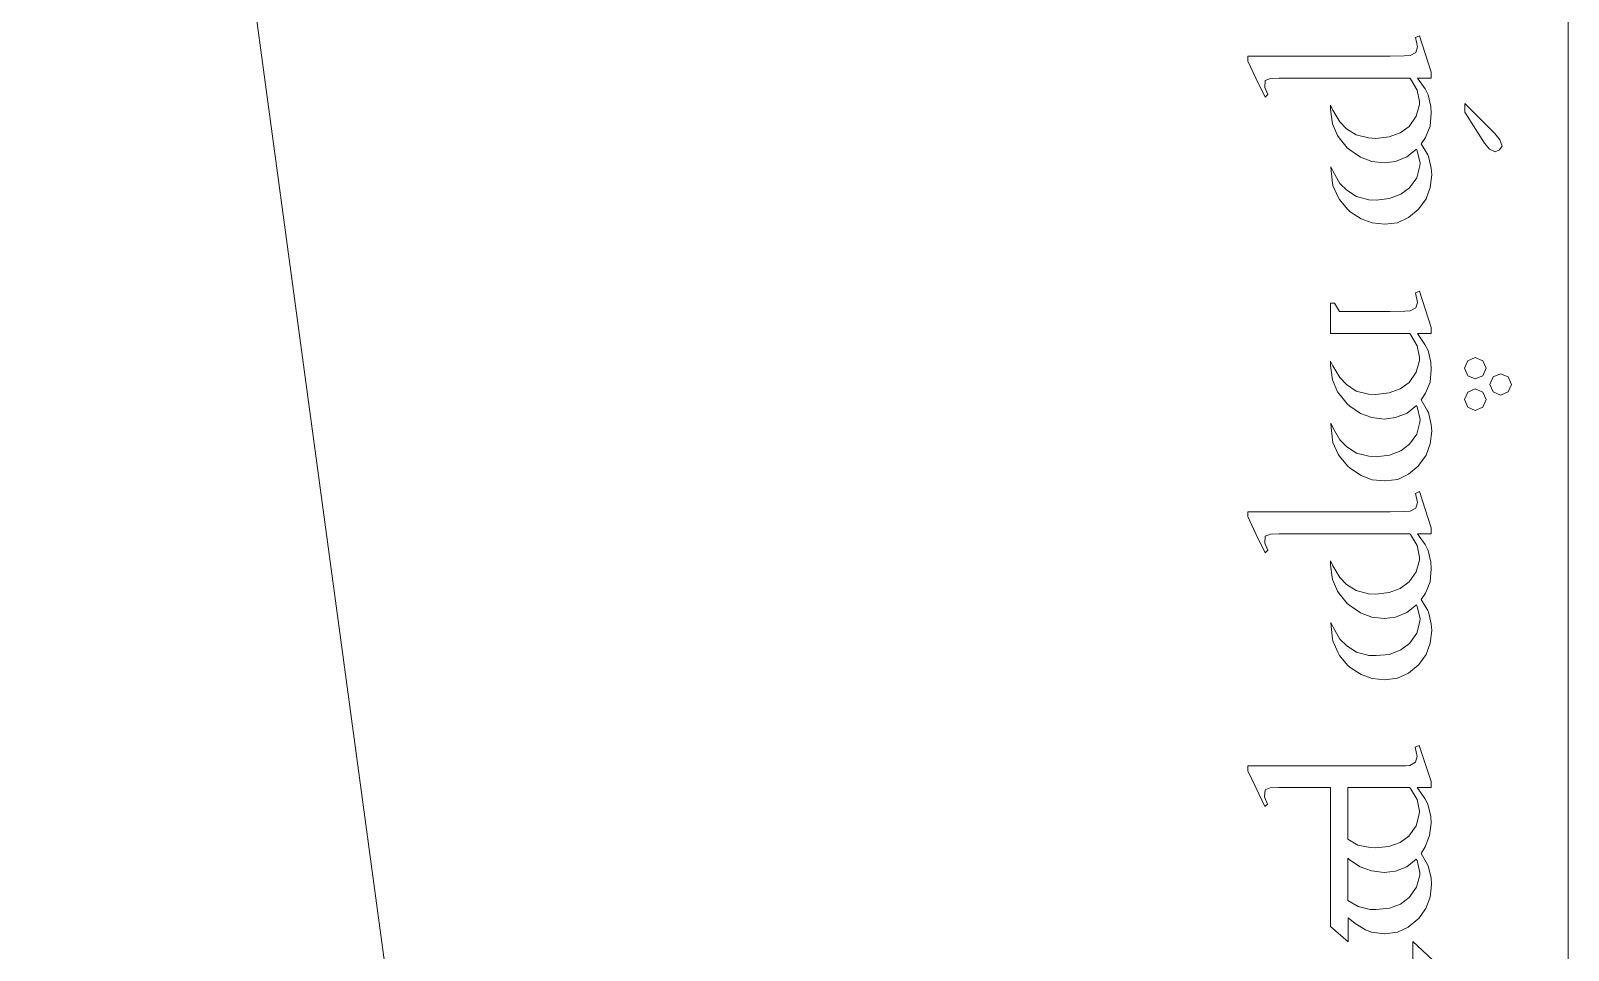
# Model space of a CAD drawing. Header units: inches. Extents: x 0.3 to 23.5, y 0.3 to 34.7.
# Drawn here: x 0.337 to 4.865, y 23.066 to 25.777 of the extents above; entities that cross this region are included whole.
import ezdxf

# ---------------------------------------------------------------- set-up
doc = ezdxf.new("R2010")
doc.units = ezdxf.units.IN
doc.header["$MEASUREMENT"] = 0
doc.layers.add('cut', color=6, linetype='Continuous', lineweight=0)

msp = doc.modelspace()

# ---------------------------------------------------------------- linework, layer by layer
at = {"layer": 'cut', "color": 6, "lineweight": 9, "true_color": 0xff00ff}
for points in [[(4.8649, 34.6554), (4.8649, 34.6554), (4.8649, 2.4646), (4.8649, 2.4646)], [(0.3366, 30.719), (0.3366, 30.719), (3.9259, 4.2305), (3.9259, 4.2305)]]:
    msp.add_open_spline(points, degree=3, dxfattribs=at)
at = {"layer": 'cut', "color": 1, "lineweight": 9, "true_color": 0xff0000}
for points in [[(4.4266, 25.7618), (4.4266, 25.7618), (4.4154, 25.757), (4.4154, 25.757)], [(4.4154, 25.757), (4.4154, 25.757), (4.421, 25.7289), (4.421, 25.7289)], [(4.421, 25.7289), (4.421, 25.7289), (4.4163, 25.7129), (4.4163, 25.7129)], [(4.4614, 25.6546), (4.4614, 25.6546), (4.4266, 25.7618), (4.4266, 25.7618)], [(4.3402, 25.7016), (4.3402, 25.7016), (3.921, 25.7016), (3.921, 25.7016)], [(3.921, 25.7016), (3.921, 25.7016), (3.921, 25.6875), (3.921, 25.6875)], [(3.921, 25.6875), (3.921, 25.6875), (3.9445, 25.6368), (3.9445, 25.6368)], [(4.3815, 25.7025), (4.3815, 25.7025), (4.3402, 25.7016), (4.3402, 25.7016)], [(4.3994, 25.7035), (4.3994, 25.7035), (4.3815, 25.7025), (4.3815, 25.7025)], [(4.4163, 25.7129), (4.4163, 25.7129), (4.3994, 25.7035), (4.3994, 25.7035)], [(3.9445, 25.6368), (3.9445, 25.6368), (3.9718, 25.5813), (3.9718, 25.5813)], [(3.9708, 25.6095), (3.9708, 25.6095), (3.9727, 25.6302), (3.9727, 25.6302)], [(3.9727, 25.6302), (3.9727, 25.6302), (3.9878, 25.6358), (3.9878, 25.6358)], [(3.9878, 25.6358), (3.9878, 25.6358), (4.0131, 25.6368), (4.0131, 25.6368)], [(4.0131, 25.6368), (4.0131, 25.6368), (4.3984, 25.6368), (4.3984, 25.6368)], [(4.3984, 25.6368), (4.3984, 25.6368), (4.4003, 25.6349), (4.4003, 25.6349)], [(4.4003, 25.6349), (4.4003, 25.6349), (4.4201, 25.602), (4.4201, 25.602)], [(4.421, 25.6368), (4.421, 25.6368), (4.4614, 25.6368), (4.4614, 25.6368)], [(4.4436, 25.6057), (4.4436, 25.6057), (4.421, 25.6368), (4.421, 25.6368)], [(4.4614, 25.6368), (4.4614, 25.6368), (4.4614, 25.6546), (4.4614, 25.6546)], [(3.9802, 25.5888), (3.9802, 25.5888), (3.9708, 25.6095), (3.9708, 25.6095)], [(3.9718, 25.5813), (3.9718, 25.5813), (3.9802, 25.5888), (3.9802, 25.5888)], [(4.4201, 25.602), (4.4201, 25.602), (4.4266, 25.5682), (4.4266, 25.5682)], [(4.452, 25.5879), (4.452, 25.5879), (4.4436, 25.6057), (4.4436, 25.6057)], [(4.4605, 25.5531), (4.4605, 25.5531), (4.452, 25.5879), (4.452, 25.5879)], [(4.172, 25.5428), (4.172, 25.5428), (4.1644, 25.5569), (4.1644, 25.5569)], [(4.1644, 25.5569), (4.1644, 25.5569), (4.1644, 25.5456), (4.1644, 25.5456)], [(4.1644, 25.5456), (4.1644, 25.5456), (4.1691, 25.5089), (4.1691, 25.5089)], [(4.1917, 25.508), (4.1917, 25.508), (4.172, 25.5428), (4.172, 25.5428)], [(4.4266, 25.5597), (4.4266, 25.5597), (4.4172, 25.5249), (4.4172, 25.5249)], [(4.4266, 25.5682), (4.4266, 25.5682), (4.4266, 25.5597), (4.4266, 25.5597)], [(4.4614, 25.5334), (4.4614, 25.5334), (4.4605, 25.5531), (4.4605, 25.5531)], [(4.5601, 25.5371), (4.5601, 25.5371), (4.5601, 25.5625), (4.5601, 25.5625)], [(4.5601, 25.5625), (4.5601, 25.5625), (4.6484, 25.4742), (4.6484, 25.4742)], [(4.1691, 25.5089), (4.1691, 25.5089), (4.171, 25.5024), (4.171, 25.5024)], [(4.171, 25.5024), (4.171, 25.5024), (4.1851, 25.4676), (4.1851, 25.4676)], [(4.2114, 25.4873), (4.2114, 25.4873), (4.1917, 25.508), (4.1917, 25.508)], [(4.3966, 25.4948), (4.3966, 25.4948), (4.3702, 25.476), (4.3702, 25.476)], [(4.4172, 25.5249), (4.4172, 25.5249), (4.3966, 25.4948), (4.3966, 25.4948)], [(4.4445, 25.462), (4.4445, 25.462), (4.4577, 25.4958), (4.4577, 25.4958)], [(4.4577, 25.4958), (4.4577, 25.4958), (4.4614, 25.5334), (4.4614, 25.5334)], [(4.6184, 25.445), (4.6184, 25.445), (4.5601, 25.5371), (4.5601, 25.5371)], [(4.1851, 25.4676), (4.1851, 25.4676), (4.1898, 25.461), (4.1898, 25.461)], [(4.1898, 25.461), (4.1898, 25.461), (4.2142, 25.4319), (4.2142, 25.4319)], [(4.2406, 25.4695), (4.2406, 25.4695), (4.2114, 25.4873), (4.2114, 25.4873)], [(4.2763, 25.461), (4.2763, 25.461), (4.2406, 25.4695), (4.2406, 25.4695)], [(4.2979, 25.4591), (4.2979, 25.4591), (4.2763, 25.461), (4.2763, 25.461)], [(4.3374, 25.4638), (4.3374, 25.4638), (4.2979, 25.4591), (4.2979, 25.4591)], [(4.3702, 25.476), (4.3702, 25.476), (4.3374, 25.4638), (4.3374, 25.4638)], [(4.4313, 25.4432), (4.4313, 25.4432), (4.4445, 25.462), (4.4445, 25.462)], [(4.6484, 25.4742), (4.6484, 25.4742), (4.6635, 25.4554), (4.6635, 25.4554)], [(4.6635, 25.4554), (4.6635, 25.4554), (4.67, 25.4366), (4.67, 25.4366)], [(4.2142, 25.4319), (4.2142, 25.4319), (4.2218, 25.4253), (4.2218, 25.4253)], [(4.2218, 25.4253), (4.2218, 25.4253), (4.2528, 25.4037), (4.2528, 25.4037)], [(4.2528, 25.4037), (4.2528, 25.4037), (4.2866, 25.3915), (4.2866, 25.3915)], [(4.3562, 25.3915), (4.3562, 25.3915), (4.389, 25.4046), (4.389, 25.4046)], [(4.389, 25.4046), (4.389, 25.4046), (4.4182, 25.4272), (4.4182, 25.4272)], [(4.4182, 25.4272), (4.4182, 25.4272), (4.4201, 25.4225), (4.4201, 25.4225)], [(4.4201, 25.4225), (4.4201, 25.4225), (4.4285, 25.3868), (4.4285, 25.3868)], [(4.4511, 25.4112), (4.4511, 25.4112), (4.4313, 25.4432), (4.4313, 25.4432)], [(4.453, 25.4065), (4.453, 25.4065), (4.4511, 25.4112), (4.4511, 25.4112)], [(4.4614, 25.3717), (4.4614, 25.3717), (4.453, 25.4065), (4.453, 25.4065)], [(4.6325, 25.4272), (4.6325, 25.4272), (4.6184, 25.445), (4.6184, 25.445)], [(4.6494, 25.4197), (4.6494, 25.4197), (4.6325, 25.4272), (4.6325, 25.4272)], [(4.6625, 25.4253), (4.6625, 25.4253), (4.6494, 25.4197), (4.6494, 25.4197)], [(4.67, 25.4366), (4.67, 25.4366), (4.6625, 25.4253), (4.6625, 25.4253)], [(4.1729, 25.3614), (4.1729, 25.3614), (4.1654, 25.3755), (4.1654, 25.3755)], [(4.1654, 25.3755), (4.1654, 25.3755), (4.1663, 25.3642), (4.1663, 25.3642)], [(4.1663, 25.3642), (4.1663, 25.3642), (4.1701, 25.3276), (4.1701, 25.3276)], [(4.1926, 25.3266), (4.1926, 25.3266), (4.1729, 25.3614), (4.1729, 25.3614)], [(4.2866, 25.3915), (4.2866, 25.3915), (4.3223, 25.3877), (4.3223, 25.3877)], [(4.3223, 25.3877), (4.3223, 25.3877), (4.3562, 25.3915), (4.3562, 25.3915)], [(4.4276, 25.3783), (4.4276, 25.3783), (4.4191, 25.3435), (4.4191, 25.3435)], [(4.4285, 25.3868), (4.4285, 25.3868), (4.4276, 25.3783), (4.4276, 25.3783)], [(4.4633, 25.352), (4.4633, 25.352), (4.4614, 25.3717), (4.4614, 25.3717)], [(4.1701, 25.3276), (4.1701, 25.3276), (4.172, 25.321), (4.172, 25.321)], [(4.172, 25.321), (4.172, 25.321), (4.187, 25.2862), (4.187, 25.2862)], [(4.2124, 25.3069), (4.2124, 25.3069), (4.1926, 25.3266), (4.1926, 25.3266)], [(4.3975, 25.3135), (4.3975, 25.3135), (4.3721, 25.2947), (4.3721, 25.2947)], [(4.4191, 25.3435), (4.4191, 25.3435), (4.3975, 25.3135), (4.3975, 25.3135)], [(4.4464, 25.2815), (4.4464, 25.2815), (4.4586, 25.3144), (4.4586, 25.3144)], [(4.4586, 25.3144), (4.4586, 25.3144), (4.4633, 25.352), (4.4633, 25.352)], [(4.187, 25.2862), (4.187, 25.2862), (4.1907, 25.2796), (4.1907, 25.2796)], [(4.1907, 25.2796), (4.1907, 25.2796), (4.2152, 25.2505), (4.2152, 25.2505)], [(4.2415, 25.2881), (4.2415, 25.2881), (4.2124, 25.3069), (4.2124, 25.3069)], [(4.2772, 25.2787), (4.2772, 25.2787), (4.2415, 25.2881), (4.2415, 25.2881)], [(4.2988, 25.2778), (4.2988, 25.2778), (4.2772, 25.2787), (4.2772, 25.2787)], [(4.3383, 25.2825), (4.3383, 25.2825), (4.2988, 25.2778), (4.2988, 25.2778)], [(4.3721, 25.2947), (4.3721, 25.2947), (4.3383, 25.2825), (4.3383, 25.2825)], [(4.4248, 25.2514), (4.4248, 25.2514), (4.4464, 25.2815), (4.4464, 25.2815)], [(4.2152, 25.2505), (4.2152, 25.2505), (4.2227, 25.243), (4.2227, 25.243)], [(4.2227, 25.243), (4.2227, 25.243), (4.2547, 25.2223), (4.2547, 25.2223)], [(4.3618, 25.211), (4.3618, 25.211), (4.3947, 25.2261), (4.3947, 25.2261)], [(4.3947, 25.2261), (4.3947, 25.2261), (4.4229, 25.2496), (4.4229, 25.2496)], [(4.4229, 25.2496), (4.4229, 25.2496), (4.4248, 25.2514), (4.4248, 25.2514)], [(4.2547, 25.2223), (4.2547, 25.2223), (4.2875, 25.2101), (4.2875, 25.2101)], [(4.2875, 25.2101), (4.2875, 25.2101), (4.3242, 25.2063), (4.3242, 25.2063)], [(4.3242, 25.2063), (4.3242, 25.2063), (4.3251, 25.2063), (4.3251, 25.2063)], [(4.3251, 25.2063), (4.3251, 25.2063), (4.3618, 25.211), (4.3618, 25.211)], [(4.4266, 25.009), (4.4266, 25.009), (4.4154, 25.0043), (4.4154, 25.0043)], [(4.4154, 25.0043), (4.4154, 25.0043), (4.421, 24.9761), (4.421, 24.9761)], [(4.4614, 24.9018), (4.4614, 24.9018), (4.4266, 25.009), (4.4266, 25.009)], [(4.1767, 24.9742), (4.1767, 24.9742), (4.1644, 24.9742), (4.1644, 24.9742)], [(4.1644, 24.9742), (4.1644, 24.9742), (4.1644, 24.884), (4.1644, 24.884)], [(4.1907, 24.9488), (4.1907, 24.9488), (4.1767, 24.9742), (4.1767, 24.9742)], [(4.3994, 24.9507), (4.3994, 24.9507), (4.3834, 24.9498), (4.3834, 24.9498)], [(4.4163, 24.9601), (4.4163, 24.9601), (4.3994, 24.9507), (4.3994, 24.9507)], [(4.421, 24.9761), (4.421, 24.9761), (4.4163, 24.9601), (4.4163, 24.9601)], [(4.3402, 24.9488), (4.3402, 24.9488), (4.1907, 24.9488), (4.1907, 24.9488)], [(4.3834, 24.9498), (4.3834, 24.9498), (4.3402, 24.9488), (4.3402, 24.9488)], [(4.1644, 24.884), (4.1644, 24.884), (4.3984, 24.884), (4.3984, 24.884)], [(4.3984, 24.884), (4.3984, 24.884), (4.4003, 24.8812), (4.4003, 24.8812)], [(4.4003, 24.8812), (4.4003, 24.8812), (4.4201, 24.8483), (4.4201, 24.8483)], [(4.421, 24.884), (4.421, 24.884), (4.4614, 24.884), (4.4614, 24.884)], [(4.4426, 24.852), (4.4426, 24.852), (4.421, 24.884), (4.421, 24.884)], [(4.4614, 24.884), (4.4614, 24.884), (4.4614, 24.9018), (4.4614, 24.9018)], [(4.4201, 24.8483), (4.4201, 24.8483), (4.4266, 24.8144), (4.4266, 24.8144)], [(4.452, 24.8342), (4.452, 24.8342), (4.4426, 24.852), (4.4426, 24.852)], [(4.4605, 24.7994), (4.4605, 24.7994), (4.452, 24.8342), (4.452, 24.8342)], [(4.172, 24.7891), (4.172, 24.7891), (4.1644, 24.8032), (4.1644, 24.8032)], [(4.1644, 24.8032), (4.1644, 24.8032), (4.1644, 24.7909), (4.1644, 24.7909)], [(4.1644, 24.7909), (4.1644, 24.7909), (4.1691, 24.7543), (4.1691, 24.7543)], [(4.1917, 24.7543), (4.1917, 24.7543), (4.172, 24.7891), (4.172, 24.7891)], [(4.4172, 24.7703), (4.4172, 24.7703), (4.3966, 24.7402), (4.3966, 24.7402)], [(4.4266, 24.805), (4.4266, 24.805), (4.4172, 24.7703), (4.4172, 24.7703)], [(4.4266, 24.8144), (4.4266, 24.8144), (4.4266, 24.805), (4.4266, 24.805)], [(4.4577, 24.7411), (4.4577, 24.7411), (4.4614, 24.7787), (4.4614, 24.7787)], [(4.4614, 24.7787), (4.4614, 24.7787), (4.4605, 24.7994), (4.4605, 24.7994)], [(4.5695, 24.8041), (4.5695, 24.8041), (4.5592, 24.7825), (4.5592, 24.7825)], [(4.5592, 24.7825), (4.5592, 24.7825), (4.5695, 24.7599), (4.5695, 24.7599)], [(4.5911, 24.8135), (4.5911, 24.8135), (4.5695, 24.8041), (4.5695, 24.8041)], [(4.6137, 24.8041), (4.6137, 24.8041), (4.5911, 24.8135), (4.5911, 24.8135)], [(4.6231, 24.7825), (4.6231, 24.7825), (4.6137, 24.8041), (4.6137, 24.8041)], [(4.6137, 24.7599), (4.6137, 24.7599), (4.6231, 24.7825), (4.6231, 24.7825)], [(4.1691, 24.7543), (4.1691, 24.7543), (4.171, 24.7477), (4.171, 24.7477)], [(4.171, 24.7477), (4.171, 24.7477), (4.1851, 24.7129), (4.1851, 24.7129)], [(4.2114, 24.7336), (4.2114, 24.7336), (4.1917, 24.7543), (4.1917, 24.7543)], [(4.2406, 24.7148), (4.2406, 24.7148), (4.2114, 24.7336), (4.2114, 24.7336)], [(4.3966, 24.7402), (4.3966, 24.7402), (4.3702, 24.7214), (4.3702, 24.7214)], [(4.4445, 24.7082), (4.4445, 24.7082), (4.4577, 24.7411), (4.4577, 24.7411)], [(4.5695, 24.7599), (4.5695, 24.7599), (4.5911, 24.7505), (4.5911, 24.7505)], [(4.5911, 24.7505), (4.5911, 24.7505), (4.6137, 24.7599), (4.6137, 24.7599)], [(4.6437, 24.7562), (4.6437, 24.7562), (4.6343, 24.7345), (4.6343, 24.7345)], [(4.6343, 24.7345), (4.6343, 24.7345), (4.6437, 24.712), (4.6437, 24.712)], [(4.6653, 24.7656), (4.6653, 24.7656), (4.6437, 24.7562), (4.6437, 24.7562)], [(4.6879, 24.7562), (4.6879, 24.7562), (4.6653, 24.7656), (4.6653, 24.7656)], [(4.6973, 24.7345), (4.6973, 24.7345), (4.6879, 24.7562), (4.6879, 24.7562)], [(4.6879, 24.712), (4.6879, 24.712), (4.6973, 24.7345), (4.6973, 24.7345)], [(4.1851, 24.7129), (4.1851, 24.7129), (4.1898, 24.7064), (4.1898, 24.7064)], [(4.1898, 24.7064), (4.1898, 24.7064), (4.2142, 24.6772), (4.2142, 24.6772)], [(4.2763, 24.7054), (4.2763, 24.7054), (4.2406, 24.7148), (4.2406, 24.7148)], [(4.2979, 24.7045), (4.2979, 24.7045), (4.2763, 24.7054), (4.2763, 24.7054)], [(4.3374, 24.7092), (4.3374, 24.7092), (4.2979, 24.7045), (4.2979, 24.7045)], [(4.3702, 24.7214), (4.3702, 24.7214), (4.3374, 24.7092), (4.3374, 24.7092)], [(4.4313, 24.6885), (4.4313, 24.6885), (4.4445, 24.7082), (4.4445, 24.7082)], [(4.4501, 24.6565), (4.4501, 24.6565), (4.4313, 24.6885), (4.4313, 24.6885)], [(4.5695, 24.7111), (4.5695, 24.7111), (4.5592, 24.6894), (4.5592, 24.6894)], [(4.5592, 24.6894), (4.5592, 24.6894), (4.5695, 24.6669), (4.5695, 24.6669)], [(4.5911, 24.7214), (4.5911, 24.7214), (4.5695, 24.7111), (4.5695, 24.7111)], [(4.6137, 24.7111), (4.6137, 24.7111), (4.5911, 24.7214), (4.5911, 24.7214)], [(4.6231, 24.6894), (4.6231, 24.6894), (4.6137, 24.7111), (4.6137, 24.7111)], [(4.6137, 24.6669), (4.6137, 24.6669), (4.6231, 24.6894), (4.6231, 24.6894)], [(4.6437, 24.712), (4.6437, 24.712), (4.6653, 24.7026), (4.6653, 24.7026)], [(4.6653, 24.7026), (4.6653, 24.7026), (4.6879, 24.712), (4.6879, 24.712)], [(4.2142, 24.6772), (4.2142, 24.6772), (4.2218, 24.6706), (4.2218, 24.6706)], [(4.2218, 24.6706), (4.2218, 24.6706), (4.2528, 24.649), (4.2528, 24.649)], [(4.2528, 24.649), (4.2528, 24.649), (4.2866, 24.6368), (4.2866, 24.6368)], [(4.2866, 24.6368), (4.2866, 24.6368), (4.3223, 24.6321), (4.3223, 24.6321)], [(4.3223, 24.6321), (4.3223, 24.6321), (4.3562, 24.6368), (4.3562, 24.6368)], [(4.3562, 24.6368), (4.3562, 24.6368), (4.39, 24.65), (4.39, 24.65)], [(4.39, 24.65), (4.39, 24.65), (4.4182, 24.6725), (4.4182, 24.6725)], [(4.4182, 24.6725), (4.4182, 24.6725), (4.4201, 24.6678), (4.4201, 24.6678)], [(4.4201, 24.6678), (4.4201, 24.6678), (4.4285, 24.6312), (4.4285, 24.6312)], [(4.453, 24.6518), (4.453, 24.6518), (4.4501, 24.6565), (4.4501, 24.6565)], [(4.4614, 24.6161), (4.4614, 24.6161), (4.453, 24.6518), (4.453, 24.6518)], [(4.5695, 24.6669), (4.5695, 24.6669), (4.5911, 24.6575), (4.5911, 24.6575)], [(4.5911, 24.6575), (4.5911, 24.6575), (4.6137, 24.6669), (4.6137, 24.6669)], [(4.1729, 24.6058), (4.1729, 24.6058), (4.1654, 24.6199), (4.1654, 24.6199)], [(4.1654, 24.6199), (4.1654, 24.6199), (4.1663, 24.6077), (4.1663, 24.6077)], [(4.1663, 24.6077), (4.1663, 24.6077), (4.1701, 24.571), (4.1701, 24.571)], [(4.1926, 24.571), (4.1926, 24.571), (4.1729, 24.6058), (4.1729, 24.6058)], [(4.4276, 24.6227), (4.4276, 24.6227), (4.4191, 24.5879), (4.4191, 24.5879)], [(4.4285, 24.6312), (4.4285, 24.6312), (4.4276, 24.6227), (4.4276, 24.6227)], [(4.4586, 24.5588), (4.4586, 24.5588), (4.4633, 24.5964), (4.4633, 24.5964)], [(4.4633, 24.5964), (4.4633, 24.5964), (4.4614, 24.6161), (4.4614, 24.6161)], [(4.1701, 24.571), (4.1701, 24.571), (4.172, 24.5635), (4.172, 24.5635)], [(4.172, 24.5635), (4.172, 24.5635), (4.187, 24.5287), (4.187, 24.5287)], [(4.2124, 24.5503), (4.2124, 24.5503), (4.1926, 24.571), (4.1926, 24.571)], [(4.2415, 24.5316), (4.2415, 24.5316), (4.2124, 24.5503), (4.2124, 24.5503)], [(4.3975, 24.5579), (4.3975, 24.5579), (4.3721, 24.5381), (4.3721, 24.5381)], [(4.4191, 24.5879), (4.4191, 24.5879), (4.3975, 24.5579), (4.3975, 24.5579)], [(4.4464, 24.5259), (4.4464, 24.5259), (4.4586, 24.5588), (4.4586, 24.5588)], [(4.187, 24.5287), (4.187, 24.5287), (4.1907, 24.5231), (4.1907, 24.5231)], [(4.1907, 24.5231), (4.1907, 24.5231), (4.2152, 24.494), (4.2152, 24.494)], [(4.2772, 24.5231), (4.2772, 24.5231), (4.2415, 24.5316), (4.2415, 24.5316)], [(4.2988, 24.5212), (4.2988, 24.5212), (4.2772, 24.5231), (4.2772, 24.5231)], [(4.3383, 24.5259), (4.3383, 24.5259), (4.2988, 24.5212), (4.2988, 24.5212)], [(4.3721, 24.5381), (4.3721, 24.5381), (4.3383, 24.5259), (4.3383, 24.5259)], [(4.4248, 24.4958), (4.4248, 24.4958), (4.4464, 24.5259), (4.4464, 24.5259)], [(4.2152, 24.494), (4.2152, 24.494), (4.2236, 24.4864), (4.2236, 24.4864)], [(4.2236, 24.4864), (4.2236, 24.4864), (4.2547, 24.4658), (4.2547, 24.4658)], [(4.2547, 24.4658), (4.2547, 24.4658), (4.2875, 24.4535), (4.2875, 24.4535)], [(4.2875, 24.4535), (4.2875, 24.4535), (4.3242, 24.4498), (4.3242, 24.4498)], [(4.3261, 24.4498), (4.3261, 24.4498), (4.3627, 24.4545), (4.3627, 24.4545)], [(4.3627, 24.4545), (4.3627, 24.4545), (4.3947, 24.4695), (4.3947, 24.4695)], [(4.3947, 24.4695), (4.3947, 24.4695), (4.4229, 24.493), (4.4229, 24.493)], [(4.4229, 24.493), (4.4229, 24.493), (4.4248, 24.4958), (4.4248, 24.4958)], [(4.3242, 24.4498), (4.3242, 24.4498), (4.3261, 24.4498), (4.3261, 24.4498)], [(4.4266, 24.4188), (4.4266, 24.4188), (4.4154, 24.4131), (4.4154, 24.4131)], [(4.4154, 24.4131), (4.4154, 24.4131), (4.421, 24.3859), (4.421, 24.3859)], [(4.4614, 24.3116), (4.4614, 24.3116), (4.4266, 24.4188), (4.4266, 24.4188)], [(4.4163, 24.3699), (4.4163, 24.3699), (4.3994, 24.3605), (4.3994, 24.3605)], [(4.421, 24.3859), (4.421, 24.3859), (4.4163, 24.3699), (4.4163, 24.3699)], [(4.3402, 24.3586), (4.3402, 24.3586), (3.921, 24.3586), (3.921, 24.3586)], [(3.921, 24.3586), (3.921, 24.3586), (3.921, 24.3445), (3.921, 24.3445)], [(3.921, 24.3445), (3.921, 24.3445), (3.9445, 24.2938), (3.9445, 24.2938)], [(4.3815, 24.3596), (4.3815, 24.3596), (4.3402, 24.3586), (4.3402, 24.3586)], [(4.3994, 24.3605), (4.3994, 24.3605), (4.3815, 24.3596), (4.3815, 24.3596)], [(3.9445, 24.2938), (3.9445, 24.2938), (3.9718, 24.2383), (3.9718, 24.2383)], [(3.9708, 24.2665), (3.9708, 24.2665), (3.9727, 24.2872), (3.9727, 24.2872)], [(3.9727, 24.2872), (3.9727, 24.2872), (3.9878, 24.2928), (3.9878, 24.2928)], [(3.9878, 24.2928), (3.9878, 24.2928), (4.0131, 24.2938), (4.0131, 24.2938)], [(4.0131, 24.2938), (4.0131, 24.2938), (4.3984, 24.2938), (4.3984, 24.2938)], [(4.3984, 24.2938), (4.3984, 24.2938), (4.4003, 24.2919), (4.4003, 24.2919)], [(4.4003, 24.2919), (4.4003, 24.2919), (4.4201, 24.259), (4.4201, 24.259)], [(4.421, 24.2938), (4.421, 24.2938), (4.4614, 24.2938), (4.4614, 24.2938)], [(4.4436, 24.2628), (4.4436, 24.2628), (4.421, 24.2938), (4.421, 24.2938)], [(4.4614, 24.2938), (4.4614, 24.2938), (4.4614, 24.3116), (4.4614, 24.3116)], [(3.9802, 24.2459), (3.9802, 24.2459), (3.9708, 24.2665), (3.9708, 24.2665)], [(3.9718, 24.2383), (3.9718, 24.2383), (3.9802, 24.2459), (3.9802, 24.2459)], [(4.4201, 24.259), (4.4201, 24.259), (4.4266, 24.2252), (4.4266, 24.2252)], [(4.452, 24.2449), (4.452, 24.2449), (4.4436, 24.2628), (4.4436, 24.2628)], [(4.4605, 24.2101), (4.4605, 24.2101), (4.452, 24.2449), (4.452, 24.2449)], [(4.172, 24.1998), (4.172, 24.1998), (4.1644, 24.2139), (4.1644, 24.2139)], [(4.1644, 24.2139), (4.1644, 24.2139), (4.1644, 24.2017), (4.1644, 24.2017)], [(4.1644, 24.2017), (4.1644, 24.2017), (4.1691, 24.166), (4.1691, 24.166)], [(4.1917, 24.165), (4.1917, 24.165), (4.172, 24.1998), (4.172, 24.1998)], [(4.4172, 24.1819), (4.4172, 24.1819), (4.3966, 24.1519), (4.3966, 24.1519)], [(4.4266, 24.2167), (4.4266, 24.2167), (4.4172, 24.1819), (4.4172, 24.1819)], [(4.4266, 24.2252), (4.4266, 24.2252), (4.4266, 24.2167), (4.4266, 24.2167)], [(4.4577, 24.1528), (4.4577, 24.1528), (4.4614, 24.1904), (4.4614, 24.1904)], [(4.4614, 24.1904), (4.4614, 24.1904), (4.4605, 24.2101), (4.4605, 24.2101)], [(4.1691, 24.166), (4.1691, 24.166), (4.171, 24.1594), (4.171, 24.1594)], [(4.171, 24.1594), (4.171, 24.1594), (4.1851, 24.1246), (4.1851, 24.1246)], [(4.2114, 24.1444), (4.2114, 24.1444), (4.1917, 24.165), (4.1917, 24.165)], [(4.2406, 24.1265), (4.2406, 24.1265), (4.2114, 24.1444), (4.2114, 24.1444)], [(4.3966, 24.1519), (4.3966, 24.1519), (4.3702, 24.1331), (4.3702, 24.1331)], [(4.4445, 24.119), (4.4445, 24.119), (4.4577, 24.1528), (4.4577, 24.1528)], [(4.1851, 24.1246), (4.1851, 24.1246), (4.1898, 24.118), (4.1898, 24.118)], [(4.1898, 24.118), (4.1898, 24.118), (4.2142, 24.0889), (4.2142, 24.0889)], [(4.2763, 24.1171), (4.2763, 24.1171), (4.2406, 24.1265), (4.2406, 24.1265)], [(4.2979, 24.1162), (4.2979, 24.1162), (4.2763, 24.1171), (4.2763, 24.1171)], [(4.3374, 24.1209), (4.3374, 24.1209), (4.2979, 24.1162), (4.2979, 24.1162)], [(4.3702, 24.1331), (4.3702, 24.1331), (4.3374, 24.1209), (4.3374, 24.1209)], [(4.4313, 24.1002), (4.4313, 24.1002), (4.4445, 24.119), (4.4445, 24.119)], [(4.4511, 24.0682), (4.4511, 24.0682), (4.4313, 24.1002), (4.4313, 24.1002)], [(4.2142, 24.0889), (4.2142, 24.0889), (4.2218, 24.0823), (4.2218, 24.0823)], [(4.2218, 24.0823), (4.2218, 24.0823), (4.2528, 24.0607), (4.2528, 24.0607)], [(4.2528, 24.0607), (4.2528, 24.0607), (4.2866, 24.0485), (4.2866, 24.0485)], [(4.2866, 24.0485), (4.2866, 24.0485), (4.3223, 24.0447), (4.3223, 24.0447)], [(4.3223, 24.0447), (4.3223, 24.0447), (4.3562, 24.0485), (4.3562, 24.0485)], [(4.3562, 24.0485), (4.3562, 24.0485), (4.389, 24.0617), (4.389, 24.0617)], [(4.389, 24.0617), (4.389, 24.0617), (4.4182, 24.0842), (4.4182, 24.0842)], [(4.4182, 24.0842), (4.4182, 24.0842), (4.4201, 24.0795), (4.4201, 24.0795)], [(4.4201, 24.0795), (4.4201, 24.0795), (4.4285, 24.0438), (4.4285, 24.0438)], [(4.453, 24.0635), (4.453, 24.0635), (4.4511, 24.0682), (4.4511, 24.0682)], [(4.4614, 24.0288), (4.4614, 24.0288), (4.453, 24.0635), (4.453, 24.0635)], [(4.1729, 24.0184), (4.1729, 24.0184), (4.1654, 24.0325), (4.1654, 24.0325)], [(4.1654, 24.0325), (4.1654, 24.0325), (4.1663, 24.0203), (4.1663, 24.0203)], [(4.1663, 24.0203), (4.1663, 24.0203), (4.1701, 23.9846), (4.1701, 23.9846)], [(4.1926, 23.9837), (4.1926, 23.9837), (4.1729, 24.0184), (4.1729, 24.0184)], [(4.4191, 24.0006), (4.4191, 24.0006), (4.3975, 23.9705), (4.3975, 23.9705)], [(4.4276, 24.0353), (4.4276, 24.0353), (4.4191, 24.0006), (4.4191, 24.0006)], [(4.4285, 24.0438), (4.4285, 24.0438), (4.4276, 24.0353), (4.4276, 24.0353)], [(4.4586, 23.9714), (4.4586, 23.9714), (4.4633, 24.009), (4.4633, 24.009)], [(4.4633, 24.009), (4.4633, 24.009), (4.4614, 24.0288), (4.4614, 24.0288)], [(4.1701, 23.9846), (4.1701, 23.9846), (4.172, 23.978), (4.172, 23.978)], [(4.172, 23.978), (4.172, 23.978), (4.187, 23.9432), (4.187, 23.9432)], [(4.2124, 23.9639), (4.2124, 23.9639), (4.1926, 23.9837), (4.1926, 23.9837)], [(4.2415, 23.9451), (4.2415, 23.9451), (4.2124, 23.9639), (4.2124, 23.9639)], [(4.3975, 23.9705), (4.3975, 23.9705), (4.3721, 23.9517), (4.3721, 23.9517)], [(4.4464, 23.9385), (4.4464, 23.9385), (4.4586, 23.9714), (4.4586, 23.9714)], [(4.187, 23.9432), (4.187, 23.9432), (4.1907, 23.9357), (4.1907, 23.9357)], [(4.1907, 23.9357), (4.1907, 23.9357), (4.2152, 23.9066), (4.2152, 23.9066)], [(4.2772, 23.9357), (4.2772, 23.9357), (4.2415, 23.9451), (4.2415, 23.9451)], [(4.2988, 23.9348), (4.2988, 23.9348), (4.2772, 23.9357), (4.2772, 23.9357)], [(4.3383, 23.9385), (4.3383, 23.9385), (4.2988, 23.9348), (4.2988, 23.9348)], [(4.3721, 23.9517), (4.3721, 23.9517), (4.3383, 23.9385), (4.3383, 23.9385)], [(4.4248, 23.9085), (4.4248, 23.9085), (4.4464, 23.9385), (4.4464, 23.9385)], [(4.2152, 23.9066), (4.2152, 23.9066), (4.2227, 23.9), (4.2227, 23.9)], [(4.2227, 23.9), (4.2227, 23.9), (4.2547, 23.8793), (4.2547, 23.8793)], [(4.2547, 23.8793), (4.2547, 23.8793), (4.2875, 23.8671), (4.2875, 23.8671)], [(4.2875, 23.8671), (4.2875, 23.8671), (4.3242, 23.8634), (4.3242, 23.8634)], [(4.3251, 23.8634), (4.3251, 23.8634), (4.3618, 23.8681), (4.3618, 23.8681)], [(4.3618, 23.8681), (4.3618, 23.8681), (4.3947, 23.8831), (4.3947, 23.8831)], [(4.3947, 23.8831), (4.3947, 23.8831), (4.4229, 23.9066), (4.4229, 23.9066)], [(4.4229, 23.9066), (4.4229, 23.9066), (4.4248, 23.9085), (4.4248, 23.9085)], [(4.3242, 23.8634), (4.3242, 23.8634), (4.3251, 23.8634), (4.3251, 23.8634)], [(4.4257, 23.6698), (4.4257, 23.6698), (4.4144, 23.6651), (4.4144, 23.6651)], [(4.4144, 23.6651), (4.4144, 23.6651), (4.4201, 23.6378), (4.4201, 23.6378)], [(4.4201, 23.6378), (4.4201, 23.6378), (4.4154, 23.6209), (4.4154, 23.6209)], [(4.4614, 23.5636), (4.4614, 23.5636), (4.4257, 23.6698), (4.4257, 23.6698)], [(4.3392, 23.6105), (4.3392, 23.6105), (3.921, 23.6105), (3.921, 23.6105)], [(3.921, 23.6105), (3.921, 23.6105), (3.921, 23.5955), (3.921, 23.5955)], [(3.921, 23.5955), (3.921, 23.5955), (3.9445, 23.5457), (3.9445, 23.5457)], [(4.3862, 23.6105), (4.3862, 23.6105), (4.3392, 23.6105), (4.3392, 23.6105)], [(4.3984, 23.6115), (4.3984, 23.6115), (4.3862, 23.6105), (4.3862, 23.6105)], [(4.4154, 23.6209), (4.4154, 23.6209), (4.3984, 23.6115), (4.3984, 23.6115)], [(4.4614, 23.5457), (4.4614, 23.5457), (4.4614, 23.5636), (4.4614, 23.5636)], [(3.9445, 23.5457), (3.9445, 23.5457), (3.9708, 23.4903), (3.9708, 23.4903)], [(3.9699, 23.5185), (3.9699, 23.5185), (3.9718, 23.5391), (3.9718, 23.5391)], [(3.9793, 23.4968), (3.9793, 23.4968), (3.9699, 23.5185), (3.9699, 23.5185)], [(3.9718, 23.5391), (3.9718, 23.5391), (3.9868, 23.5448), (3.9868, 23.5448)], [(3.9868, 23.5448), (3.9868, 23.5448), (4.0122, 23.5457), (4.0122, 23.5457)], [(4.0122, 23.5457), (4.0122, 23.5457), (4.1644, 23.5457), (4.1644, 23.5457)], [(4.1644, 23.5457), (4.1644, 23.5457), (4.1644, 23.1369), (4.1644, 23.1369)], [(4.2161, 23.3935), (4.2161, 23.3935), (4.2161, 23.5457), (4.2161, 23.5457)], [(4.2161, 23.5457), (4.2161, 23.5457), (4.3975, 23.5457), (4.3975, 23.5457)], [(4.3975, 23.5457), (4.3975, 23.5457), (4.4003, 23.5429), (4.4003, 23.5429)], [(4.4003, 23.5429), (4.4003, 23.5429), (4.4201, 23.5109), (4.4201, 23.5109)], [(4.4426, 23.5138), (4.4426, 23.5138), (4.4201, 23.5457), (4.4201, 23.5457)], [(4.4201, 23.5457), (4.4201, 23.5457), (4.4614, 23.5457), (4.4614, 23.5457)], [(4.4201, 23.5109), (4.4201, 23.5109), (4.4266, 23.4762), (4.4266, 23.4762)], [(4.4511, 23.4968), (4.4511, 23.4968), (4.4426, 23.5138), (4.4426, 23.5138)], [(3.9708, 23.4903), (3.9708, 23.4903), (3.9793, 23.4968), (3.9793, 23.4968)], [(4.4257, 23.4677), (4.4257, 23.4677), (4.4172, 23.4329), (4.4172, 23.4329)], [(4.4266, 23.4762), (4.4266, 23.4762), (4.4257, 23.4677), (4.4257, 23.4677)], [(4.4605, 23.4611), (4.4605, 23.4611), (4.4511, 23.4968), (4.4511, 23.4968)], [(4.4614, 23.4414), (4.4614, 23.4414), (4.4605, 23.4611), (4.4605, 23.4611)], [(4.4172, 23.4329), (4.4172, 23.4329), (4.3956, 23.4029), (4.3956, 23.4029)], [(4.4567, 23.4047), (4.4567, 23.4047), (4.4614, 23.4414), (4.4614, 23.4414)], [(4.2453, 23.3765), (4.2453, 23.3765), (4.2161, 23.3935), (4.2161, 23.3935)], [(4.2819, 23.369), (4.2819, 23.369), (4.2453, 23.3765), (4.2453, 23.3765)], [(4.2969, 23.3681), (4.2969, 23.3681), (4.2819, 23.369), (4.2819, 23.369)], [(4.3364, 23.3718), (4.3364, 23.3718), (4.2969, 23.3681), (4.2969, 23.3681)], [(4.3702, 23.3841), (4.3702, 23.3841), (4.3364, 23.3718), (4.3364, 23.3718)], [(4.3956, 23.4029), (4.3956, 23.4029), (4.3702, 23.3841), (4.3702, 23.3841)], [(4.4313, 23.3512), (4.4313, 23.3512), (4.4436, 23.3709), (4.4436, 23.3709)], [(4.4436, 23.3709), (4.4436, 23.3709), (4.4567, 23.4047), (4.4567, 23.4047)], [(4.2161, 23.213), (4.2161, 23.213), (4.2161, 23.338), (4.2161, 23.338)], [(4.2161, 23.338), (4.2161, 23.338), (4.2208, 23.3333), (4.2208, 23.3333)], [(4.2208, 23.3333), (4.2208, 23.3333), (4.2518, 23.3126), (4.2518, 23.3126)], [(4.389, 23.3126), (4.389, 23.3126), (4.4172, 23.3352), (4.4172, 23.3352)], [(4.4172, 23.3352), (4.4172, 23.3352), (4.4201, 23.3314), (4.4201, 23.3314)], [(4.4201, 23.3314), (4.4201, 23.3314), (4.4276, 23.2957), (4.4276, 23.2957)], [(4.4501, 23.3192), (4.4501, 23.3192), (4.4313, 23.3512), (4.4313, 23.3512)], [(4.2518, 23.3126), (4.2518, 23.3126), (4.2857, 23.3004), (4.2857, 23.3004)], [(4.2857, 23.3004), (4.2857, 23.3004), (4.3223, 23.2957), (4.3223, 23.2957)], [(4.3223, 23.2957), (4.3223, 23.2957), (4.3562, 23.2995), (4.3562, 23.2995)], [(4.3562, 23.2995), (4.3562, 23.2995), (4.389, 23.3126), (4.389, 23.3126)], [(4.4276, 23.2873), (4.4276, 23.2873), (4.4182, 23.2525), (4.4182, 23.2525)], [(4.4276, 23.2957), (4.4276, 23.2957), (4.4276, 23.2873), (4.4276, 23.2873)], [(4.452, 23.3145), (4.452, 23.3145), (4.4501, 23.3192), (4.4501, 23.3192)], [(4.4614, 23.2797), (4.4614, 23.2797), (4.452, 23.3145), (4.452, 23.3145)], [(4.4624, 23.26), (4.4624, 23.26), (4.4614, 23.2797), (4.4614, 23.2797)], [(4.4182, 23.2525), (4.4182, 23.2525), (4.3966, 23.2224), (4.3966, 23.2224)], [(4.4577, 23.2234), (4.4577, 23.2234), (4.4624, 23.26), (4.4624, 23.26)], [(4.2462, 23.1952), (4.2462, 23.1952), (4.2161, 23.213), (4.2161, 23.213)], [(4.2819, 23.1867), (4.2819, 23.1867), (4.2462, 23.1952), (4.2462, 23.1952)], [(4.2988, 23.1867), (4.2988, 23.1867), (4.2819, 23.1867), (4.2819, 23.1867)], [(4.3383, 23.1905), (4.3383, 23.1905), (4.2988, 23.1867), (4.2988, 23.1867)], [(4.3712, 23.2027), (4.3712, 23.2027), (4.3383, 23.1905), (4.3383, 23.1905)], [(4.3966, 23.2224), (4.3966, 23.2224), (4.3712, 23.2027), (4.3712, 23.2027)], [(4.4238, 23.1594), (4.4238, 23.1594), (4.4454, 23.1895), (4.4454, 23.1895)], [(4.4454, 23.1895), (4.4454, 23.1895), (4.4577, 23.2234), (4.4577, 23.2234)], [(4.2171, 23.0908), (4.2171, 23.0908), (4.2171, 23.1623), (4.2171, 23.1623)], [(4.2171, 23.1623), (4.2171, 23.1623), (4.2377, 23.1453), (4.2377, 23.1453)], [(4.2377, 23.1453), (4.2377, 23.1453), (4.2678, 23.1266), (4.2678, 23.1266)], [(4.3937, 23.1341), (4.3937, 23.1341), (4.4219, 23.1585), (4.4219, 23.1585)], [(4.4219, 23.1585), (4.4219, 23.1585), (4.4238, 23.1594), (4.4238, 23.1594)], [(4.1644, 23.1369), (4.1644, 23.1369), (4.2171, 23.0908), (4.2171, 23.0908)], [(4.2678, 23.1266), (4.2678, 23.1266), (4.2857, 23.12), (4.2857, 23.12)], [(4.2857, 23.12), (4.2857, 23.12), (4.3233, 23.1153), (4.3233, 23.1153)], [(4.3233, 23.1153), (4.3233, 23.1153), (4.3251, 23.1153), (4.3251, 23.1153)], [(4.3251, 23.1153), (4.3251, 23.1153), (4.3618, 23.12), (4.3618, 23.12)], [(4.3618, 23.12), (4.3618, 23.12), (4.3937, 23.1341), (4.3937, 23.1341)], [(4.4652, 23.0382), (4.4652, 23.0382), (4.4069, 23.0927), (4.4069, 23.0927)], [(4.4069, 23.0927), (4.4069, 23.0927), (4.4069, 22.9433), (4.4069, 22.9433)]]:
    msp.add_open_spline(points, degree=3, dxfattribs=at)

doc.saveas('drawing.dxf')
